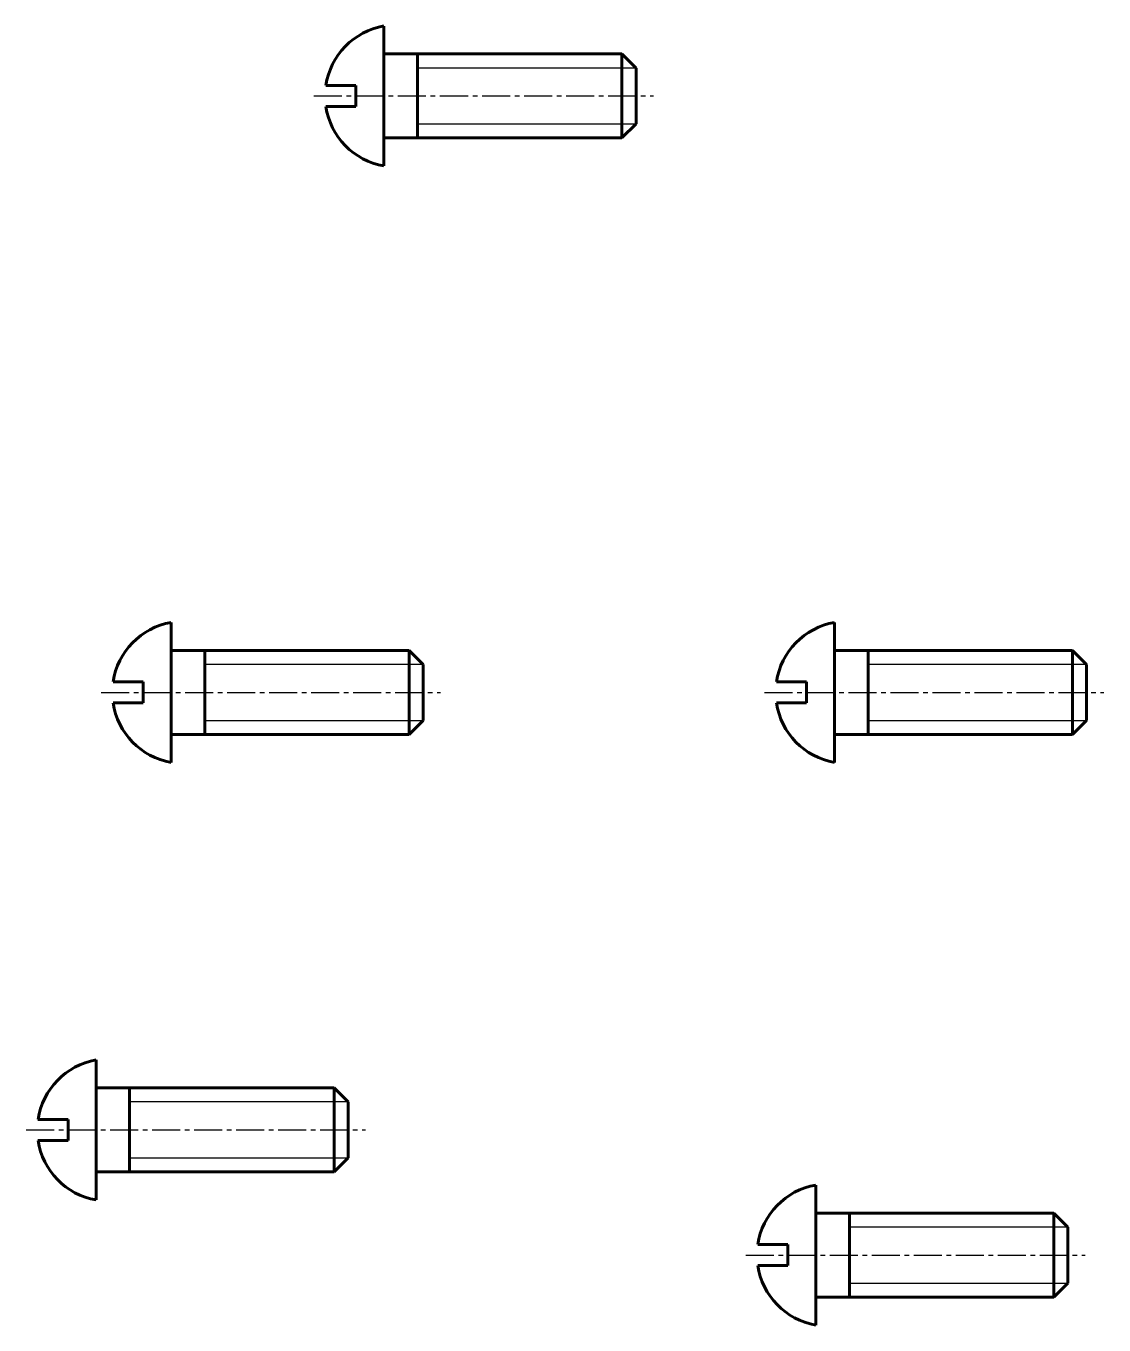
# Model space of a CAD drawing. Header units: millimetres. Extents: x 0 to 9139, y -367 to 2333.
# Drawn here: x 4276.4 to 4404.6, y 778.3 to 933 of the extents above; entities that cross this region are included whole.
import ezdxf

# ---------------------------------------------------------------- set-up
doc = ezdxf.new("R2010")
doc.units = ezdxf.units.MM
doc.header["$LTSCALE"] = 0.5
doc.linetypes.add('CENTER2', pattern=[28.575, 19.05, -3.175, 3.175, -3.175])
doc.layers.get('0').update_dxf_attribs({"lineweight": 60})

# ---------------------------------------------------------------- blocks, each defined once
blk = doc.blocks.new('117')
at = {"lineweight": 60}
for p, q in [((0, 8.33), (0, -8.33)), ((28.33, 5), (0, 5)), ((0, 5), (0, -5)), ((4, 5), (4, -5)), ((28.33, -5), (28.33, 5)), ((28.33, 5), (30, 3.33)), ((30, 3.33), (30, -3.33)), ((-3.33, 1.25), (-6.91, 1.25)), ((-3.33, -1.25), (-3.33, 1.25)), ((-6.91, -1.25), (-3.33, -1.25)), ((30, -3.33), (28.33, -5)), ((0, -5), (28.33, -5))]:
    blk.add_line(p, q, dxfattribs=at)
at = {"lineweight": -3}
for p, q in [((30, 3.33), (4, 3.33)), ((4, -3.33), (30, -3.33))]:
    blk.add_line(p, q, dxfattribs=at)
at = {"linetype": 'CENTER2', "lineweight": -3, "ltscale": 0.35}
blk.add_line((-8.33, 0), (32.07, 0), dxfattribs=at)
at = {"lineweight": 60}
for start, end in [(99.9395, 171.5035), (188.4965, 260.0605)]:
    blk.add_arc((1.46, 0), 8.46, start, end, dxfattribs=at)

msp = doc.modelspace()

# ---------------------------------------------------------------- block references
for p in [(4318.95, 924.64), (4293.62, 853.64), (4372.57, 853.64), (4284.69, 801.55), (4370.34, 786.66)]:
    msp.add_blockref('117', p)

doc.saveas('drawing.dxf')
